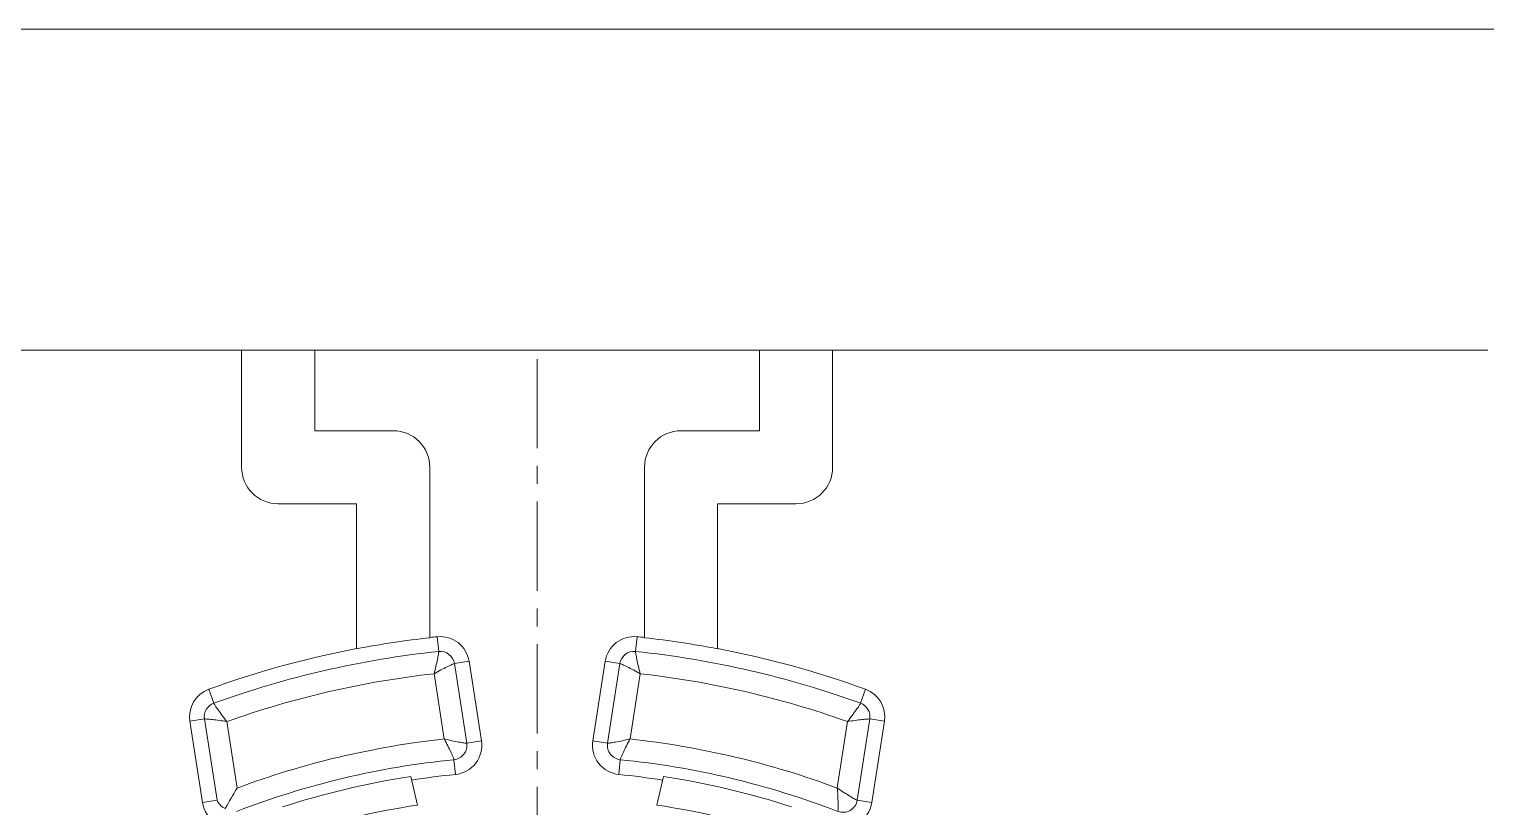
# Model space of a CAD drawing. Header units: millimetres. Extents: x 1815 to 2350, y 526 to 985.
# Drawn here: x 1944.5 to 2143.7, y 878.6 to 985 of the extents above; entities that cross this region are included whole.
import ezdxf

# ---------------------------------------------------------------- set-up
doc = ezdxf.new("R2010")
doc.units = ezdxf.units.MM
doc.header["$LTSCALE"] = 16.334999
doc.linetypes.add('CENTER', pattern=[0.6, 0.375, -0.075, 0.075, -0.075])
doc.layers.get('0').update_dxf_attribs({"lineweight": 18})

msp = doc.modelspace()

# ---------------------------------------------------------------- linework, layer by layer
at = {"color": 7, "linetype": 'Continuous'}
for p, q in [((2143.998, 941.071), (1883.998, 941.071)), ((1973.587, 941.071), (1973.587, 925.076)), ((1983.587, 941.071), (1983.587, 930.076)), ((2044.41, 941.071), (2044.41, 930.076)), ((2054.41, 941.071), (2054.41, 925.076)), ((1994.316, 930.076), (1983.587, 930.076)), ((2044.41, 930.076), (2033.681, 930.076)), ((1999.316, 901.765), (1999.316, 925.076)), ((2028.681, 901.765), (2028.681, 925.076)), ((1978.587, 920.076), (1989.316, 920.076)), ((1989.316, 920.076), (1989.316, 900.25)), ((2038.681, 900.25), (2038.681, 920.076)), ((2038.681, 920.076), (2049.41, 920.076)), ((2000.322, 901.901), (2000.533, 899.88)), ((2027.675, 901.901), (2027.463, 899.88)), ((2004.69, 898.536), (2002.683, 898.225)), ((2006.381, 887.652), (2004.69, 898.536)), ((2023.306, 898.536), (2021.616, 887.652)), ((2023.306, 898.536), (2025.314, 898.225)), ((1999.906, 896.851), (2001.296, 887.906)), ((2002.683, 898.225), (2004.373, 887.34)), ((2023.623, 887.34), (2025.314, 898.225)), ((2026.703, 887.917), (2028.088, 896.839)), ((1969.083, 894.708), (1969.777, 892.799)), ((2058.913, 894.708), (2058.219, 892.799)), ((1966.497, 890.335), (1968.504, 890.646)), ((1970.228, 879.548), (1968.504, 890.646)), ((2059.493, 890.646), (2057.769, 879.548)), ((2061.5, 890.335), (2059.493, 890.646)), ((1966.497, 890.335), (1968.22, 879.236)), ((1972.96, 881.202), (1971.547, 890.301)), ((2056.448, 890.296), (2055.038, 881.212)), ((2059.776, 879.236), (2061.5, 890.335)), ((2006.381, 887.652), (2004.373, 887.34)), ((2021.616, 887.652), (2023.623, 887.34)), ((2002.825, 883.058), (2002.623, 885.079)), ((2025.171, 883.058), (2025.373, 885.079)), ((1997.635, 878.879), (1996.707, 882.788)), ((2031.29, 882.788), (2030.361, 878.879)), ((1968.22, 879.236), (1970.228, 879.548)), ((2059.776, 879.236), (2057.769, 879.548))]:
    msp.add_line(p, q, dxfattribs=at)
at = {"color": 1, "linetype": 'CENTER', "ltscale": 1.990327}
msp.add_line((2013.998, 596.071), (2013.998, 941.071), dxfattribs=at)
msp.add_lwpolyline([(1814.53, 985.004), (2350.15, 985.004), (2350.15, 526.309), (1814.53, 526.309)], close=True)
at = {"color": 7, "linetype": 'Continuous'}
for centre, radius, start, end in [((1994.316, 925.076), 5, 360, 90), ((2033.681, 925.076), 5, 90, 180), ((1978.587, 925.076), 5, 180, 270), ((2049.41, 925.076), 5, 270, 360), ((2013.998, 771.071), 131.516, 96.40988, 100.81723), ((2013.998, 771.071), 131.542, 95.9678, 96.40858), ((2000.738, 897.922), 4, 8.82734, 95.9678), ((2027.259, 897.922), 4, 84.0322, 171.17266), ((2013.998, 771.071), 131.542, 83.59142, 84.0322), ((2013.998, 771.071), 131.516, 79.18277, 83.59012), ((2013.998, 771.071), 131.542, 100.81502, 109.9651), ((2013.998, 771.071), 129.511, 95.9678, 109.9651), ((2000.738, 897.922), 1.969, 8.82734, 95.9678), ((2027.259, 897.922), 1.969, 84.0322, 171.17266), ((2013.998, 771.071), 129.511, 70.0349, 84.0322), ((2013.998, 771.071), 131.542, 70.0349, 79.18498), ((2013.998, 771.071), 126.557, 96.39252, 109.59792), ((2013.998, 771.071), 126.557, 70.40172, 83.60772), ((1970.449, 890.948), 4, 109.9651, 188.82734), ((2057.547, 890.948), 4, 351.17266, 70.0349), ((1970.449, 890.948), 1.969, 109.9651, 188.82734), ((2057.547, 890.948), 1.969, 351.17266, 70.0349), ((2013.998, 771.071), 117.528, 96.20503, 110.43678), ((2002.428, 887.038), 1.969, 275.69764, 8.82734), ((2002.428, 887.038), 4, 275.69764, 8.82734), ((2025.568, 887.038), 4, 171.17266, 264.30236), ((2025.568, 887.038), 1.969, 171.17266, 264.30236), ((2013.998, 771.071), 117.528, 69.56421, 83.79472), ((2013.998, 771.071), 114.574, 95.69764, 111.03181), ((2013.998, 771.071), 114.574, 68.96819, 84.30236), ((2013.998, 771.071), 113.047, 98.7984, 107.93105), ((2013.998, 771.071), 112.542, 95.69764, 98.7779), ((2013.998, 771.071), 112.542, 81.2221, 84.30236), ((2013.998, 771.071), 113.047, 72.06895, 81.2016), ((2230.732, 730.151), 298.768, 149.63011, 150.25072), ((1972.173, 879.85), 4, 188.82734, 291.03181), ((2013.998, 771.071), 109.042, 98.63034, 108.09912), ((2013.998, 771.071), 109.042, 71.90088, 81.36966), ((2055.824, 879.85), 4, 248.96819, 351.17266), ((2055.824, 879.85), 1.969, 248.96819, 351.17266)]:
    msp.add_arc(centre, radius, start, end, dxfattribs=at)
for points, knots in [([(2000.533, 899.88), (2000.537, 899.833), (2000.525, 899.706), (2000.49, 899.475), (2000.429, 899.162), (2000.319, 898.618), (2000.149, 897.835), (1999.998, 897.183), (1999.907, 896.841)], [0, 0, 0, 0, 0.1422998, 0.37965, 0.7024915, 1.0973347, 2.0452085, 3.1063668, 3.1063668, 3.1063668, 3.1063668]), ([(2028.089, 896.841), (2027.999, 897.183), (2027.847, 897.835), (2027.677, 898.618), (2027.568, 899.162), (2027.506, 899.475), (2027.472, 899.706), (2027.46, 899.833), (2027.463, 899.88)], [0, 0, 0, 0, 1.0611598, 2.0090354, 2.4038793, 2.7267215, 2.9640725, 3.1063724, 3.1063724, 3.1063724, 3.1063724]), ([(1999.908, 896.84), (2000.214, 897.017), (2000.804, 897.333), (2001.517, 897.698), (2002.015, 897.943), (2002.302, 898.08), (2002.516, 898.173), (2002.636, 898.217), (2002.683, 898.225)], [0, 0, 0, 0, 1.0608083, 2.008234, 2.4027091, 2.7251688, 2.9623857, 3.1045393, 3.1045393, 3.1045393, 3.1045393]), ([(2025.314, 898.225), (2025.36, 898.217), (2025.48, 898.173), (2025.694, 898.08), (2025.981, 897.943), (2026.479, 897.698), (2027.192, 897.333), (2027.782, 897.017), (2028.088, 896.84)], [0, 0, 0, 0, 0.1421534, 0.3793713, 0.7018314, 1.0963068, 2.0437337, 3.104543, 3.104543, 3.104543, 3.104543]), ([(1971.549, 890.296), (1971.332, 890.572), (1970.937, 891.105), (1970.413, 891.834), (1970.05, 892.344), (1969.856, 892.646), (1969.794, 892.755), (1969.777, 892.799)], [0, 0, 0, 0, 1.0524833, 1.9891682, 2.6948757, 2.9281316, 3.0686428, 3.0686428, 3.0686428, 3.0686428]), ([(2058.219, 892.799), (2058.202, 892.755), (2058.141, 892.646), (2057.946, 892.344), (2057.584, 891.834), (2057.06, 891.105), (2056.664, 890.572), (2056.448, 890.296)], [0, 0, 0, 0, 0.1405117, 0.3737675, 1.0794763, 2.0161626, 3.0686471, 3.0686471, 3.0686471, 3.0686471]), ([(1968.504, 890.646), (1968.55, 890.653), (1968.676, 890.651), (1968.905, 890.636), (1969.216, 890.605), (1969.76, 890.545), (1970.546, 890.447), (1971.203, 890.355), (1971.548, 890.295)], [0, 0, 0, 0, 0.140425, 0.3735233, 0.6903418, 1.0786987, 2.0150336, 3.0672463, 3.0672463, 3.0672463, 3.0672463]), ([(2056.448, 890.295), (2056.794, 890.355), (2057.45, 890.447), (2058.237, 890.545), (2058.78, 890.605), (2059.092, 890.636), (2059.321, 890.651), (2059.446, 890.653), (2059.493, 890.646)], [0, 0, 0, 0, 1.0522147, 1.9885519, 2.37691, 2.6937294, 2.9268277, 3.0672534, 3.0672534, 3.0672534, 3.0672534]), ([(2001.294, 887.911), (2001.468, 887.6), (2001.775, 887), (2002.126, 886.273), (2002.36, 885.764), (2002.491, 885.469), (2002.578, 885.25), (2002.618, 885.127), (2002.623, 885.079)], [0, 0, 0, 0, 1.0673097, 2.0230997, 2.4222148, 2.7489776, 2.9893626, 3.1328417, 3.1328417, 3.1328417, 3.1328417]), ([(2004.373, 887.34), (2004.326, 887.334), (2004.197, 887.343), (2003.962, 887.371), (2003.644, 887.426), (2003.092, 887.526), (2002.299, 887.682), (2001.64, 887.825), (2001.295, 887.912)], [0, 0, 0, 0, 0.1437051, 0.3841728, 0.7114699, 1.1110883, 2.0674523, 3.1352213, 3.1352213, 3.1352213, 3.1352213]), ([(2026.702, 887.912), (2026.357, 887.825), (2025.697, 887.682), (2024.905, 887.526), (2024.353, 887.426), (2024.035, 887.371), (2023.8, 887.343), (2023.671, 887.334), (2023.623, 887.34)], [0, 0, 0, 0, 1.0677714, 2.0241385, 2.4237585, 2.7510566, 2.9915246, 3.1352306, 3.1352306, 3.1352306, 3.1352306]), ([(2025.373, 885.079), (2025.378, 885.127), (2025.419, 885.25), (2025.506, 885.469), (2025.637, 885.764), (2025.871, 886.273), (2026.222, 887), (2026.529, 887.6), (2026.703, 887.911)], [0, 0, 0, 0, 0.1434804, 0.3838643, 0.7106281, 1.1097446, 2.0655366, 3.1328479, 3.1328479, 3.1328479, 3.1328479]), ([(2055.035, 881.202), (2055.073, 880.844), (2055.116, 880.159), (2055.148, 879.338), (2055.158, 878.765), (2055.159, 878.433), (2055.149, 878.191), (2055.134, 878.058), (2055.117, 878.012)], [0, 0, 0, 0, 1.0819841, 2.0565123, 2.4660949, 2.8026639, 3.0503553, 3.196882, 3.196882, 3.196882, 3.196882]), ([(2057.769, 879.548), (2057.721, 879.556), (2057.6, 879.612), (2057.382, 879.719), (2057.097, 879.891), (2056.604, 880.185), (2055.906, 880.62), (2055.331, 880.995), (2055.036, 881.203)], [0, 0, 0, 0, 0.1469503, 0.3944016, 0.7319008, 1.142212, 2.1174956, 3.2001152, 3.2001152, 3.2001152, 3.2001152]), ([(1971.339, 878.401), (1971.075, 878.507), (1970.611, 878.829), (1970.32, 879.306), (1970.228, 879.548)], [0, 0, 0, 0, 0.8590524, 1.640256, 1.640256, 1.640256, 1.640256])]:
    msp.add_open_spline(points, degree=3, knots=knots, dxfattribs=at)

doc.saveas('drawing.dxf')
